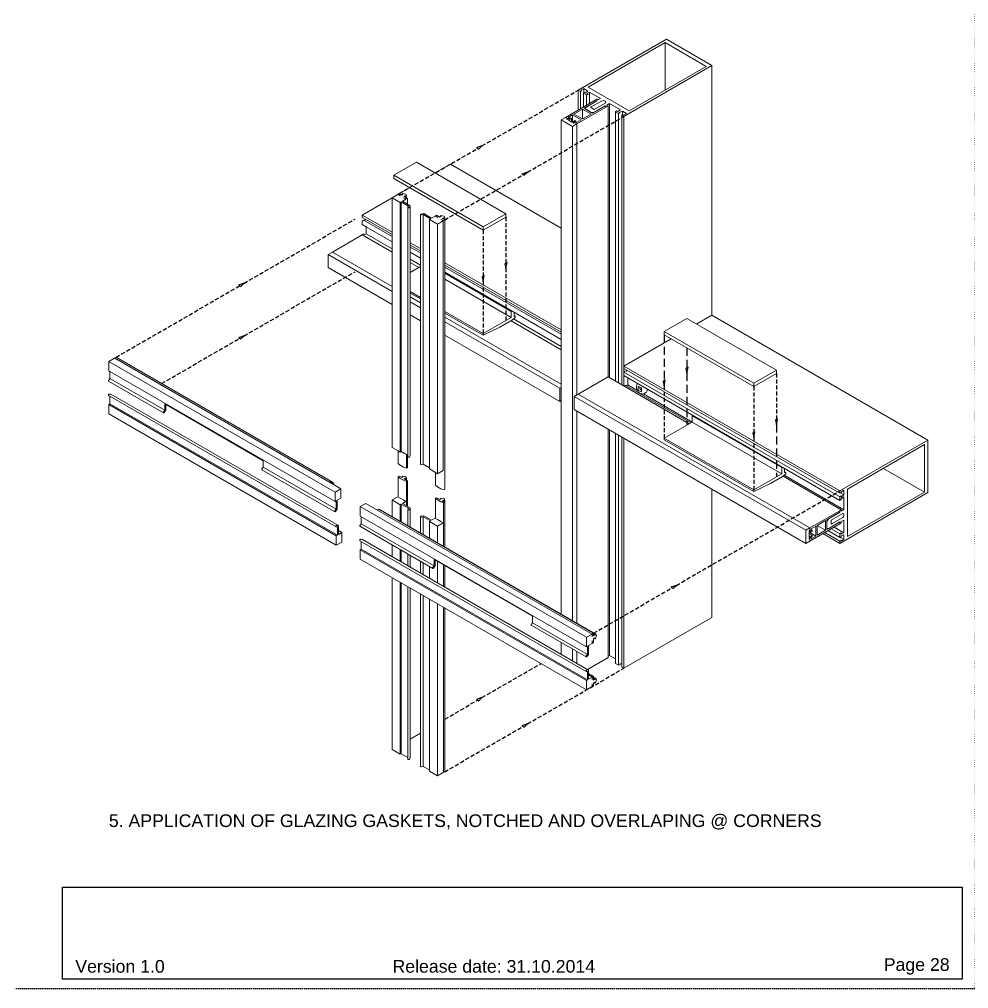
# Model space of a CAD drawing. Header units: millimetres. Extents: x -17234 to -8874, y -2869 to 1211.
# Drawn here: x -15709 to -14959, y -1849 to -1084 of the extents above; entities that cross this region are included whole.
import ezdxf

# ---------------------------------------------------------------- set-up
doc = ezdxf.new("R2010")
doc.units = ezdxf.units.MM
doc.linetypes.add('ACAD_ISO07W100', pattern=[3, 0, -3])
doc.linetypes.add('DASHED', pattern=[19.05, 12.7, -6.35])
doc.layers.get('Defpoints').update_dxf_attribs({"linetype": 'ACAD_ISO07W100', "true_color": 0x105689})
for name, color, linetype in [('Anno', 5, 'Continuous'), ('Profile View', 9, 'Continuous'), ('Text', 2, 'Continuous')]:
    doc.layers.add(name, color=color, linetype=linetype)
doc.styles.get("Standard").update_dxf_attribs({"font": 'arial.ttf'})

msp = doc.modelspace()

# ---------------------------------------------------------------- linework, layer by layer
at = {"color": 1, "lineweight": 0, "extrusion": (-8.04912e-16, 0.816497, 0.57735)}
for p, q in [((-15281.052, -1374.78), (-15282.148, -1375.413)), ((-15282.148, -1375.413), (-15282.148, -1385.782)), ((-15282.148, -1385.782), (-15281.052, -1385.15)), ((-15423.775, -1471.366), (-15254.122, -1569.315))]:
    msp.add_line(p, q, dxfattribs=at)
at = {"layer": 'Anno', "linetype": 'DASHED', "ltscale": 0.25}
for points in [[(-15343.656, -1184.061), (-15267.581, -1140.139)], [(-15307.735, -1204.8), (-15231.66, -1160.878)], [(-15409.002, -1221.789), (-15347.12, -1186.061)], [(-15373.081, -1242.528), (-15311.199, -1206.8)], [(-15531.503, -1292.515), (-15443.863, -1241.916)], [(-15324.715, -1240.271), (-15324.715, -1276.626)], [(-15342.675, -1250.641), (-15342.675, -1286.995)], [(-15531.503, -1333.993), (-15443.863, -1283.394)], [(-15324.715, -1280.626), (-15324.715, -1321.921)], [(-15342.675, -1290.995), (-15342.675, -1332.291)], [(-15632.66, -1350.918), (-15534.967, -1294.515)], [(-15596.608, -1371.581), (-15534.967, -1335.993)], [(-15111.046, -1363.633), (-15111.046, -1399.988)], [(-15199.717, -1373.532), (-15199.717, -1414.828)], [(-15129.006, -1374.003), (-15129.006, -1410.357)], [(-15129.006, -1414.357), (-15129.006, -1455.652)], [(-15190.143, -1530.95), (-15061.035, -1456.409)], [(-15255.49, -1568.678), (-15193.607, -1532.95)], [(-15343.656, -1619.581), (-15297.067, -1592.683)], [(-15307.735, -1640.32), (-15231.66, -1596.398)], [(-15372.95, -1636.493), (-15347.12, -1621.581)], [(-15373.081, -1678.047), (-15311.199, -1642.32)]]:
    msp.add_lwpolyline(points, dxfattribs=at)
at = {"layer": 'Anno', "ltscale": 0.5}
for points in [[(-15343.656, -1184.061), (-15347.986, -1185.561), (-15346.254, -1186.561), (-15343.656, -1184.061)], [(-15307.735, -1204.8), (-15312.065, -1206.3), (-15310.333, -1207.3), (-15307.735, -1204.8)], [(-15324.715, -1280.626), (-15323.849, -1276.126), (-15325.581, -1277.126), (-15324.715, -1280.626)], [(-15531.503, -1292.515), (-15535.833, -1294.015), (-15534.101, -1295.015), (-15531.503, -1292.515)], [(-15342.675, -1290.995), (-15341.809, -1286.495), (-15343.541, -1287.495), (-15342.675, -1290.995)], [(-15531.503, -1333.993), (-15535.833, -1335.493), (-15534.101, -1336.493), (-15531.503, -1333.993)], [(-15181.756, -1363.163), (-15180.89, -1358.663), (-15182.622, -1359.663), (-15181.756, -1363.163)], [(-15199.717, -1373.532), (-15198.851, -1369.032), (-15200.583, -1370.032), (-15199.717, -1373.532)], [(-15111.046, -1403.988), (-15110.18, -1399.488), (-15111.912, -1400.488), (-15111.046, -1403.988)], [(-15129.006, -1414.357), (-15128.14, -1409.857), (-15129.872, -1410.857), (-15129.006, -1414.357)], [(-15190.143, -1530.95), (-15194.473, -1532.45), (-15192.741, -1533.45), (-15190.143, -1530.95)], [(-15343.656, -1619.581), (-15347.986, -1621.081), (-15346.254, -1622.081), (-15343.656, -1619.581)], [(-15307.735, -1640.32), (-15312.065, -1641.82), (-15310.333, -1642.82), (-15307.735, -1640.32)]]:
    msp.add_lwpolyline(points, dxfattribs=at)
at = {"layer": 'Anno', "linetype": 'DASHED', "ltscale": 0.5}
for points in [[(-15199.717, -1333.178), (-15199.717, -1369.532)], [(-15181.756, -1343.547), (-15181.756, -1359.163)], [(-15181.756, -1363.163), (-15181.756, -1404.458)], [(-15111.046, -1403.988), (-15111.046, -1445.283)]]:
    msp.add_lwpolyline(points, dxfattribs=at)
at = {"layer": 'Defpoints', "color": 1, "ltscale": 0.5}
msp.add_lwpolyline([(-15714.331, -829.239), (-14954.331, -829.239), (-14954.331, -1849.239), (-15714.331, -1849.239), (-15714.331, -829.239)], dxfattribs=at)
at = {"layer": 'Profile View', "lineweight": 0, "extrusion": (-8.04912e-16, 0.816497, 0.57735)}
for p, q in [((-15197.984, -1099.958), (-15267.581, -1140.139)), ((-15162.063, -1120.697), (-15197.984, -1099.958)), ((-15259.803, -1137.69), (-15199.045, -1102.611)), ((-15199.045, -1102.611), (-15199.045, -1140.007)), ((-15199.045, -1102.611), (-15166.659, -1121.309)), ((-15231.66, -1160.878), (-15162.063, -1120.697)), ((-15166.659, -1121.309), (-15227.417, -1156.388)), ((-15162.063, -1317.717), (-15162.063, -1120.697)), ((-15265.601, -1140.221), (-15263.338, -1138.915)), ((-15263.338, -1142.391), (-15263.338, -1138.915)), ((-15263.338, -1138.915), (-15260.097, -1140.786)), ((-15227.417, -1156.388), (-15259.803, -1137.69)), ((-15267.581, -1155.694), (-15267.581, -1140.139)), ((-15267.581, -1140.139), (-15265.971, -1141.069)), ((-15265.971, -1141.069), (-15264.805, -1140.681)), ((-15265.971, -1154.764), (-15265.971, -1141.069)), ((-15264.805, -1140.681), (-15265.601, -1140.221)), ((-15262.791, -1141.844), (-15263.464, -1142.516)), ((-15263.464, -1153.317), (-15263.464, -1142.516)), ((-15263.464, -1142.516), (-15261.127, -1143.866)), ((-15261.961, -1142.323), (-15262.791, -1141.844)), ((-15260.097, -1140.786), (-15261.961, -1142.323)), ((-15261.127, -1143.866), (-15259.782, -1143.417)), ((-15261.127, -1151.967), (-15261.127, -1143.866)), ((-15260.616, -1142.732), (-15258.672, -1141.609)), ((-15259.782, -1143.417), (-15260.616, -1142.936)), ((-15258.672, -1150.55), (-15258.672, -1141.609)), ((-15258.672, -1141.609), (-15249.974, -1146.631)), ((-15253.05, -1147.304), (-15254.111, -1147.917)), ((-15252.095, -1147.855), (-15253.05, -1147.304)), ((-15249.974, -1146.631), (-15252.095, -1147.855)), ((-15254.18, -1147.956), (-15277.728, -1161.552)), ((-15270.984, -1158.965), (-15264.187, -1155.041)), ((-15268.748, -1166.737), (-15245.2, -1153.141)), ((-15264.187, -1155.041), (-15264.187, -1162.797)), ((-15264.187, -1155.041), (-15257.469, -1158.919)), ((-15263.126, -1154.428), (-15253.048, -1148.61)), ((-15256.409, -1158.306), (-15263.126, -1154.428)), ((-15261.654, -1153.715), (-15262.226, -1154.948)), ((-15262.226, -1154.948), (-15257.309, -1157.787)), ((-15252.861, -1148.638), (-15261.654, -1153.715)), ((-15257.814, -1153.607), (-15249.259, -1148.665)), ((-15254.986, -1155.239), (-15257.814, -1153.607)), ((-15246.331, -1152.488), (-15256.409, -1158.306)), ((-15255.173, -1157.456), (-15246.38, -1152.38)), ((-15246.422, -1150.298), (-15254.986, -1155.239)), ((-15253.048, -1148.61), (-15254.18, -1147.956)), ((-15254.111, -1147.996), (-15254.111, -1147.917)), ((-15254.111, -1147.917), (-15252.861, -1148.638)), ((-15253.048, -1148.61), (-15253.048, -1148.746)), ((-15246.38, -1152.38), (-15245.13, -1153.101)), ((-15246.38, -1152.38), (-15246.38, -1152.516)), ((-15245.2, -1153.141), (-15246.331, -1152.488)), ((-15245.13, -1153.101), (-15244.07, -1152.489)), ((-15245.024, -1151.938), (-15242.903, -1150.713)), ((-15244.07, -1152.489), (-15245.024, -1151.938)), ((-15244.07, -1366.368), (-15244.07, -1152.489)), ((-15242.903, -1367.042), (-15242.903, -1150.713)), ((-15242.903, -1150.713), (-15234.206, -1155.735)), ((-15277.728, -1161.552), (-15281.052, -1163.471)), ((-15276.066, -1162.511), (-15277.728, -1161.552)), ((-15277.728, -1161.552), (-15275.61, -1162.775)), ((-15276.774, -1162.92), (-15276.066, -1162.511)), ((-15276.066, -1162.511), (-15276.066, -1163.328)), ((-15274.193, -1162.369), (-15275.96, -1163.389)), ((-15275.713, -1161.695), (-15272.045, -1159.577)), ((-15274.546, -1162.369), (-15275.713, -1161.695)), ((-15275.61, -1162.775), (-15275.119, -1162.699)), ((-15275.61, -1163.187), (-15275.61, -1162.775)), ((-15275.253, -1163.797), (-15272.849, -1162.409)), ((-15275.119, -1162.699), (-15274.546, -1162.369)), ((-15275.119, -1162.903), (-15275.119, -1162.699)), ((-15273.624, -1161.962), (-15274.628, -1162.117)), ((-15274.628, -1162.117), (-15274.628, -1162.321)), ((-15274.628, -1162.117), (-15274.193, -1162.369)), ((-15274.546, -1162.573), (-15274.546, -1162.369)), ((-15272.849, -1162.409), (-15273.624, -1161.962)), ((-15272.849, -1162.409), (-15272.849, -1165.185)), ((-15272.045, -1164.966), (-15272.045, -1159.577)), ((-15272.045, -1159.577), (-15265.327, -1163.456)), ((-15264.267, -1162.843), (-15270.984, -1158.965)), ((-15257.469, -1158.919), (-15264.267, -1162.843)), ((-15257.309, -1157.787), (-15255.173, -1157.456)), ((-15255.173, -1157.593), (-15255.173, -1157.456)), ((-15237.408, -1156.335), (-15238.185, -1157.111)), ((-15238.185, -1369.766), (-15238.185, -1157.111)), ((-15238.185, -1157.111), (-15235.777, -1158.501)), ((-15236.327, -1156.959), (-15237.408, -1156.335)), ((-15234.206, -1155.735), (-15236.327, -1156.959)), ((-15235.777, -1158.501), (-15234.612, -1158.113)), ((-15235.777, -1371.156), (-15235.777, -1158.501)), ((-15235.442, -1157.634), (-15232.78, -1156.558)), ((-15234.612, -1158.113), (-15235.442, -1157.634)), ((-15232.598, -1159.276), (-15233.271, -1159.949)), ((-15233.271, -1372.603), (-15233.271, -1159.949)), ((-15233.271, -1159.949), (-15231.66, -1160.878)), ((-15232.78, -1159.458), (-15232.78, -1156.558)), ((-15232.78, -1156.558), (-15229.539, -1158.429)), ((-15231.802, -1159.735), (-15232.598, -1159.276)), ((-15229.539, -1158.429), (-15231.802, -1159.735)), ((-15231.66, -1373.533), (-15231.66, -1160.878)), ((-15281.052, -1163.471), (-15281.052, -1553.768)), ((-15281.052, -1163.471), (-15272.071, -1168.656)), ((-15275.96, -1163.389), (-15276.774, -1162.92)), ((-15272.637, -1165.308), (-15275.253, -1163.797)), ((-15270.233, -1163.92), (-15272.637, -1165.308)), ((-15272.071, -1168.656), (-15268.748, -1166.737)), ((-15272.071, -1558.952), (-15272.071, -1168.656)), ((-15271.93, -1165.716), (-15270.162, -1164.696)), ((-15271.117, -1166.186), (-15271.93, -1165.716)), ((-15270.41, -1165.777), (-15271.117, -1166.186)), ((-15270.733, -1165.229), (-15270.865, -1165.514)), ((-15270.865, -1166.04), (-15270.865, -1165.514)), ((-15270.865, -1165.514), (-15268.748, -1166.737)), ((-15270.162, -1164.9), (-15270.733, -1165.229)), ((-15268.748, -1166.737), (-15270.41, -1165.777)), ((-15269.457, -1164.368), (-15270.233, -1163.92)), ((-15270.162, -1164.696), (-15270.162, -1164.9)), ((-15270.162, -1164.696), (-15269.726, -1164.947)), ((-15268.995, -1165.573), (-15270.162, -1164.9)), ((-15269.726, -1164.947), (-15269.457, -1164.368)), ((-15269.726, -1164.947), (-15269.726, -1165.151)), ((-15269.457, -1164.368), (-15269.457, -1165.306)), ((-15265.327, -1163.456), (-15268.995, -1165.573)), ((-15268.748, -1166.737), (-15268.748, -1380.577)), ((-15268.748, -1380.577), (-15268.748, -1166.737)), ((-15395.425, -1196.854), (-15413.386, -1207.224)), ((-15324.715, -1237.679), (-15395.425, -1196.854)), ((-15380.62, -1205.402), (-15368.609, -1198.468)), ((-15281.052, -1249.019), (-15368.609, -1198.468)), ((-15413.386, -1207.224), (-15342.675, -1248.049)), ((-15413.386, -1209.816), (-15413.386, -1207.224)), ((-15413.386, -1209.816), (-15342.675, -1250.641)), ((-15410.173, -1222.465), (-15414.659, -1225.055)), ((-15410.173, -1222.465), (-15409.83, -1222.267)), ((-15408.229, -1223.587), (-15410.173, -1222.465)), ((-15409.002, -1221.789), (-15409.83, -1222.267)), ((-15409.83, -1222.267), (-15408.229, -1223.587)), ((-15409.83, -1222.267), (-15409.83, -1222.663)), ((-15409.002, -1221.789), (-15400.825, -1217.068)), ((-15407.059, -1222.911), (-15409.002, -1221.789)), ((-15406.026, -1222.315), (-15407.059, -1222.911)), ((-15406.398, -1221.713), (-15406.733, -1221.906)), ((-15406.733, -1221.906), (-15406.026, -1222.315)), ((-15406.733, -1221.906), (-15406.733, -1222.723)), ((-15403.831, -1222.11), (-15406.398, -1221.713)), ((-15405.218, -1223.974), (-15404.185, -1223.377)), ((-15402.548, -1225.515), (-15405.218, -1223.974)), ((-15404.185, -1223.377), (-15404.185, -1224.57)), ((-15404.185, -1223.377), (-15403.478, -1223.786)), ((-15403.143, -1223.592), (-15403.831, -1222.11)), ((-15403.478, -1223.786), (-15403.143, -1223.592)), ((-15403.478, -1223.786), (-15403.478, -1224.979)), ((-15403.143, -1225.172), (-15403.143, -1223.592)), ((-15438.206, -1238.65), (-15414.659, -1225.055)), ((-15414.659, -1225.055), (-15414.659, -1422.076)), ((-15414.659, -1225.055), (-15408.205, -1228.781)), ((-15408.205, -1228.781), (-15407.357, -1228.291)), ((-15408.205, -1228.781), (-15408.205, -1425.802)), ((-15407.357, -1228.291), (-15407.357, -1425.312)), ((-15407.357, -1228.291), (-15401.694, -1231.561)), ((-15406.508, -1227.802), (-15403.719, -1226.191)), ((-15400.356, -1231.354), (-15406.508, -1227.802)), ((-15403.719, -1226.191), (-15405.662, -1225.069)), ((-15405.662, -1225.069), (-15403.376, -1225.993)), ((-15403.376, -1225.993), (-15402.548, -1225.515)), ((-15402.548, -1225.515), (-15402.548, -1230.088)), ((-15401.694, -1231.561), (-15402.106, -1232.447)), ((-15400.946, -1232.627), (-15400.356, -1231.354)), ((-15400.356, -1231.354), (-15400.356, -1428.374)), ((-15402.126, -1232.537), (-15402.126, -1428.332)), ((-15392.297, -1238.212), (-15392.297, -1435.232)), ((-15389.648, -1237.536), (-15391.853, -1237.877)), ((-15391.542, -1238.546), (-15390.006, -1238.309)), ((-15390.006, -1435.329), (-15390.006, -1238.309)), ((-15390.006, -1238.309), (-15384.344, -1241.578)), ((-15383.495, -1241.088), (-15389.648, -1237.536)), ((-15379.536, -1238.802), (-15380.363, -1239.28)), ((-15380.363, -1239.28), (-15378.763, -1240.6)), ((-15380.363, -1239.675), (-15380.363, -1239.28)), ((-15376.866, -1240.343), (-15379.536, -1238.802)), ((-15376.205, -1239.145), (-15376.539, -1239.338)), ((-15373.638, -1239.542), (-15376.205, -1239.145)), ((-15342.675, -1248.049), (-15324.715, -1237.679)), ((-15324.715, -1240.271), (-15324.715, -1237.679)), ((-15384.344, -1241.578), (-15385.192, -1242.068)), ((-15385.192, -1242.068), (-15378.738, -1245.794)), ((-15385.192, -1438.109), (-15385.192, -1242.068)), ((-15380.706, -1239.478), (-15383.495, -1241.088)), ((-15378.763, -1240.6), (-15380.706, -1239.478)), ((-15378.738, -1245.794), (-15374.252, -1243.204)), ((-15378.738, -1442.815), (-15378.738, -1245.794)), ((-15375.832, -1239.747), (-15376.866, -1240.343)), ((-15376.539, -1240.155), (-15376.539, -1239.338)), ((-15376.539, -1239.338), (-15375.832, -1239.747)), ((-15374.252, -1243.204), (-15376.195, -1242.082)), ((-15376.195, -1242.082), (-15373.909, -1243.006)), ((-15375.025, -1241.406), (-15373.992, -1240.81)), ((-15373.081, -1242.528), (-15375.025, -1241.406)), ((-15374.252, -1440.224), (-15374.252, -1243.204)), ((-15373.992, -1242.003), (-15373.992, -1240.81)), ((-15373.992, -1240.81), (-15373.284, -1241.218)), ((-15373.909, -1243.006), (-15373.081, -1242.528)), ((-15372.95, -1241.025), (-15373.638, -1239.542)), ((-15373.284, -1241.218), (-15372.95, -1241.025)), ((-15373.284, -1242.411), (-15373.284, -1241.218)), ((-15372.95, -1453.599), (-15372.95, -1241.025)), ((-15342.675, -1250.641), (-15324.715, -1240.271)), ((-15461.823, -1267.84), (-15438.275, -1254.244)), ((-15342.675, -1250.641), (-15342.675, -1248.049)), ((-15465.147, -1269.758), (-15461.823, -1267.84)), ((-15465.147, -1280.128), (-15465.147, -1269.758)), ((-15414.659, -1298.907), (-15465.147, -1269.758)), ((-15414.659, -1295.07), (-15461.823, -1267.84)), ((-15461.823, -1267.84), (-15414.659, -1295.07)), ((-15465.147, -1280.128), (-15414.659, -1309.277)), ((-15400.356, -1283.943), (-15392.297, -1279.29)), ((-15320.614, -1314.695), (-15372.95, -1284.479)), ((-15320.614, -1319.554), (-15372.95, -1289.338)), ((-15392.297, -1303.641), (-15400.356, -1298.989)), ((-15392.297, -1304.861), (-15400.356, -1300.208)), ((-15392.297, -1307.98), (-15400.356, -1303.328)), ((-15400.356, -1303.328), (-15392.297, -1307.98)), ((-15392.297, -1311.818), (-15400.356, -1307.165)), ((-15342.675, -1332.291), (-15372.95, -1314.811)), ((-15400.356, -1317.535), (-15392.297, -1322.187)), ((-15342.675, -1333.51), (-15372.95, -1316.031)), ((-15281.052, -1372.208), (-15372.95, -1319.151)), ((-15282.148, -1375.413), (-15372.95, -1322.988)), ((-15320.614, -1319.554), (-15342.675, -1332.291)), ((-15329.586, -1327.276), (-15319.557, -1321.481)), ((-15181.756, -1320.216), (-15199.717, -1330.586)), ((-15111.046, -1361.041), (-15181.756, -1320.216)), ((-15162.063, -1317.717), (-15174.074, -1324.652)), ((-15162.063, -1317.717), (-14991.438, -1416.228)), ((-15342.675, -1333.51), (-15329.586, -1327.276)), ((-15199.717, -1330.586), (-15129.006, -1371.41)), ((-15199.717, -1333.178), (-15199.717, -1330.586)), ((-15372.95, -1333.358), (-15282.148, -1385.782)), ((-15342.675, -1332.291), (-15342.675, -1333.51)), ((-15194.279, -1336.317), (-15231.66, -1357.899)), ((-15199.717, -1333.178), (-15129.006, -1374.003)), ((-15638.317, -1354.184), (-15633.831, -1351.594)), ((-15633.539, -1351.762), (-15633.831, -1351.594)), ((-15633.539, -1351.762), (-15633.488, -1351.396)), ((-15460.924, -1451.422), (-15633.539, -1351.762)), ((-15633.488, -1351.396), (-15632.66, -1350.918)), ((-15631.424, -1351.632), (-15631.292, -1351.556)), ((-15461.639, -1449.505), (-15631.292, -1351.556)), ((-15638.317, -1361.637), (-15638.317, -1354.184)), ((-15459.683, -1457.318), (-15638.317, -1354.184)), ((-15637.469, -1362.126), (-15638.317, -1361.637)), ((-15129.006, -1371.41), (-15111.046, -1361.041)), ((-15111.046, -1363.633), (-15111.046, -1361.041)), ((-15638.442, -1368.896), (-15637.469, -1367.685)), ((-15637.469, -1367.685), (-15637.469, -1362.126)), ((-15459.683, -1464.771), (-15637.469, -1362.126)), ((-15594.123, -1392.711), (-15637.469, -1367.685)), ((-15244.104, -1366.349), (-15267.652, -1379.944)), ((-15129.006, -1374.003), (-15111.046, -1363.633)), ((-15595.184, -1394.743), (-15638.53, -1369.718)), ((-15129.006, -1374.003), (-15129.006, -1371.41)), ((-15638.53, -1381.067), (-15637.469, -1381.68)), ((-15638.018, -1380.001), (-15636.62, -1380.125)), ((-15637.469, -1387.72), (-15637.469, -1381.68)), ((-15637.469, -1381.68), (-15458.925, -1484.762)), ((-15457.015, -1483.821), (-15636.62, -1380.125)), ((-15267.652, -1379.944), (-15270.975, -1381.863)), ((-15270.975, -1381.863), (-15270.975, -1392.233)), ((-15270.975, -1381.863), (-15087.976, -1487.518)), ((-15267.652, -1379.944), (-15084.653, -1485.599)), ((-15638.317, -1388.209), (-15637.469, -1387.72)), ((-15638.317, -1395.662), (-15638.317, -1388.209)), ((-15458.712, -1491.905), (-15638.317, -1388.209)), ((-15457.864, -1491.415), (-15637.469, -1387.72)), ((-15594.123, -1392.711), (-15594.123, -1387.649)), ((-15516.341, -1432.557), (-15594.123, -1387.649)), ((-15593.274, -1388.139), (-15593.274, -1392.787)), ((-15162.063, -1455.113), (-15270.975, -1392.233)), ((-15458.712, -1499.357), (-15638.317, -1395.662)), ((-15595.097, -1393.922), (-15594.123, -1392.711)), ((-15593.274, -1392.787), (-15594.672, -1394.525)), ((-15268.748, -1393.519), (-15268.748, -1560.871)), ((-15268.748, -1560.871), (-15268.748, -1393.519)), ((-15177.656, -1402.091), (-15199.717, -1414.828)), ((-15177.656, -1402.091), (-15106.945, -1442.915)), ((-15244.07, -1586.906), (-15244.07, -1407.767)), ((-15242.903, -1586.232), (-15242.903, -1408.44)), ((-15238.185, -1588.956), (-15238.185, -1411.164)), ((-15235.777, -1594.021), (-15235.777, -1412.554)), ((-15233.271, -1592.275), (-15233.271, -1414.002)), ((-15231.66, -1596.398), (-15231.66, -1414.931)), ((-15199.717, -1414.828), (-15129.006, -1455.652)), ((-15199.717, -1414.828), (-15199.717, -1416.047)), ((-15409.83, -1424.864), (-15414.659, -1422.076)), ((-15199.717, -1416.047), (-15129.006, -1456.872)), ((-15061.035, -1456.409), (-14991.438, -1416.228)), ((-14994.267, -1419.902), (-15055.025, -1454.981)), ((-14994.267, -1457.297), (-14994.267, -1419.902)), ((-14991.438, -1416.228), (-14991.438, -1457.706)), ((-15408.205, -1425.802), (-15409.83, -1424.864)), ((-15409.83, -1424.864), (-15409.83, -1434.842)), ((-15407.357, -1425.312), (-15408.205, -1425.802)), ((-15402.548, -1428.088), (-15407.357, -1425.312)), ((-15403.376, -1427.61), (-15403.376, -1438.568)), ((-15402.126, -1428.332), (-15402.548, -1428.088)), ((-15402.548, -1428.088), (-15402.548, -1438.09)), ((-15402.126, -1428.332), (-15402.126, -1429.558)), ((-15400.356, -1428.374), (-15400.946, -1429.647)), ((-15517.315, -1438.829), (-15516.341, -1437.618)), ((-15516.341, -1437.618), (-15516.341, -1432.557)), ((-15458.835, -1470.82), (-15516.341, -1437.618)), ((-15408.229, -1436.162), (-15409.83, -1434.842)), ((-15405.662, -1437.644), (-15408.229, -1436.162)), ((-15403.376, -1438.568), (-15405.662, -1437.644)), ((-15402.548, -1438.09), (-15403.376, -1438.568)), ((-15390.006, -1435.329), (-15391.542, -1435.567)), ((-15385.192, -1438.109), (-15390.006, -1435.329)), ((-15385.192, -1439.088), (-15385.192, -1438.109)), ((-15459.896, -1472.852), (-15517.403, -1439.651)), ((-15409.83, -1445.211), (-15409.002, -1444.733)), ((-15408.229, -1446.531), (-15409.83, -1445.211)), ((-15409.83, -1445.211), (-15409.83, -1461.161)), ((-15409.002, -1444.733), (-15407.059, -1445.856)), ((-15407.059, -1445.856), (-15406.026, -1445.259)), ((-15406.733, -1444.851), (-15406.398, -1444.657)), ((-15406.026, -1445.259), (-15406.733, -1444.851)), ((-15406.733, -1444.851), (-15406.733, -1445.667)), ((-15406.398, -1444.657), (-15403.831, -1445.055)), ((-15403.831, -1445.055), (-15403.143, -1446.537)), ((-15380.363, -1441.877), (-15385.192, -1439.088)), ((-15378.738, -1442.815), (-15380.363, -1441.877)), ((-15380.363, -1451.855), (-15380.363, -1441.877)), ((-15374.252, -1440.224), (-15378.738, -1442.815)), ((-15129.006, -1455.652), (-15106.945, -1442.915)), ((-15105.902, -1444.855), (-15115.917, -1450.637)), ((-15026.652, -1438.6), (-14994.267, -1457.297)), ((-15463.886, -1449.712), (-15463.834, -1449.346)), ((-15463.834, -1449.346), (-15463.007, -1448.868)), ((-15463.007, -1448.868), (-15463.007, -1450.219)), ((-15461.973, -1449.699), (-15463.007, -1449.102)), ((-15461.973, -1450.515), (-15463.007, -1449.919)), ((-15462.234, -1450.665), (-15461.973, -1450.515)), ((-15461.973, -1449.699), (-15461.639, -1449.505)), ((-15461.973, -1450.515), (-15461.973, -1449.699)), ((-15461.639, -1449.505), (-15460.699, -1450.842)), ((-15460.699, -1450.842), (-15460.924, -1451.422)), ((-15455.197, -1454.728), (-15460.924, -1451.422)), ((-15405.662, -1448.013), (-15408.229, -1446.531)), ((-15403.376, -1448.938), (-15405.662, -1448.013)), ((-15404.185, -1446.322), (-15405.218, -1446.918)), ((-15405.218, -1446.918), (-15402.548, -1448.46)), ((-15403.478, -1446.73), (-15404.185, -1446.322)), ((-15404.185, -1446.322), (-15404.185, -1447.515)), ((-15403.143, -1446.537), (-15403.478, -1446.73)), ((-15403.478, -1446.73), (-15403.478, -1447.923)), ((-15402.548, -1448.46), (-15403.376, -1448.938)), ((-15403.376, -1448.938), (-15403.376, -1468.109)), ((-15403.143, -1448.116), (-15403.143, -1446.537)), ((-15402.548, -1448.46), (-15402.548, -1468.586)), ((-15378.763, -1453.174), (-15380.363, -1451.855)), ((-15378.763, -1453.174), (-15376.195, -1454.657)), ((-15115.917, -1450.637), (-15129.006, -1456.872)), ((-15455.197, -1454.728), (-15459.683, -1457.318)), ((-15459.683, -1457.318), (-15459.683, -1464.771)), ((-15455.197, -1462.181), (-15455.197, -1454.728)), ((-15414.659, -1463.554), (-15410.173, -1460.963)), ((-15410.173, -1460.963), (-15408.229, -1462.085)), ((-15373.909, -1455.581), (-15376.195, -1454.657)), ((-15373.081, -1455.103), (-15373.909, -1455.581)), ((-15372.95, -1453.599), (-15373.081, -1453.675)), ((-15373.081, -1455.103), (-15373.081, -1453.675)), ((-15087.976, -1497.887), (-15162.063, -1455.113)), ((-15162.063, -1556.216), (-15162.063, -1455.113)), ((-15129.006, -1456.872), (-15129.006, -1455.652)), ((-15061.035, -1458.269), (-15061.035, -1456.409)), ((-14991.438, -1457.706), (-15061.035, -1497.887)), ((-15060.116, -1458.023), (-15061.035, -1458.269)), ((-15061.035, -1458.269), (-15061.035, -1458.269)), ((-15061.035, -1461.163), (-15060.116, -1460.348)), ((-15060.365, -1458.089), (-15057.853, -1459.54)), ((-15060.203, -1460.298), (-15060.116, -1460.348)), ((-15057.853, -1455.797), (-15060.116, -1457.103)), ((-15060.116, -1457.103), (-15060.116, -1458.023)), ((-15060.116, -1461.307), (-15057.853, -1459.54)), ((-15060.116, -1460.348), (-15060.116, -1461.307)), ((-15057.853, -1459.54), (-15057.853, -1455.797)), ((-15055.025, -1454.981), (-15055.025, -1492.376)), ((-15055.025, -1492.376), (-14994.267, -1457.297)), ((-15459.683, -1464.771), (-15458.835, -1464.281)), ((-15458.835, -1464.281), (-15458.835, -1470.82)), ((-15457.986, -1463.791), (-15455.197, -1462.181)), ((-15457.986, -1470.895), (-15457.986, -1463.791)), ((-15435.294, -1466.219), (-15439.78, -1468.809)), ((-15435.294, -1466.219), (-15256.66, -1569.353)), ((-15408.205, -1467.28), (-15414.659, -1463.554)), ((-15414.659, -1463.554), (-15414.659, -1476.629)), ((-15408.229, -1462.085), (-15405.662, -1463.568)), ((-15407.357, -1466.79), (-15408.205, -1467.28)), ((-15408.205, -1467.28), (-15408.205, -1480.355)), ((-15401.694, -1470.059), (-15407.357, -1466.79)), ((-15407.357, -1466.79), (-15407.357, -1480.845)), ((-15403.719, -1464.69), (-15406.508, -1466.3)), ((-15406.508, -1466.3), (-15400.356, -1469.852)), ((-15405.662, -1463.568), (-15403.719, -1464.69)), ((-15379.536, -1461.746), (-15380.363, -1462.224)), ((-15380.363, -1462.224), (-15378.763, -1463.544)), ((-15380.363, -1462.224), (-15380.363, -1478.174)), ((-15376.866, -1463.288), (-15379.536, -1461.746)), ((-15378.763, -1463.544), (-15376.195, -1465.026)), ((-15375.832, -1462.691), (-15376.866, -1463.288)), ((-15376.205, -1462.09), (-15376.539, -1462.283)), ((-15376.539, -1462.283), (-15375.832, -1462.691)), ((-15376.539, -1462.283), (-15376.539, -1463.099)), ((-15373.638, -1462.487), (-15376.205, -1462.09)), ((-15376.195, -1465.026), (-15373.909, -1465.95)), ((-15375.025, -1464.351), (-15373.992, -1463.754)), ((-15373.081, -1465.473), (-15375.025, -1464.351)), ((-15373.992, -1463.754), (-15373.992, -1464.947)), ((-15373.992, -1463.754), (-15373.284, -1464.162)), ((-15373.909, -1465.95), (-15373.081, -1465.473)), ((-15373.909, -1465.95), (-15373.909, -1500.156)), ((-15372.95, -1463.969), (-15373.638, -1462.487)), ((-15373.284, -1464.162), (-15372.95, -1463.969)), ((-15373.284, -1464.162), (-15373.284, -1465.355)), ((-15372.95, -1463.969), (-15372.95, -1500.71)), ((-15061.035, -1463.862), (-15061.035, -1461.163)), ((-15061.035, -1461.163), (-15061.035, -1461.163)), ((-15059.975, -1463.578), (-15061.035, -1463.862)), ((-15061.035, -1463.862), (-15061.035, -1463.862)), ((-15059.975, -1462.615), (-15059.975, -1463.578)), ((-15057.853, -1461.186), (-15059.798, -1462.309)), ((-15057.853, -1471.229), (-15057.853, -1461.186)), ((-15458.835, -1470.82), (-15459.808, -1472.031)), ((-15459.384, -1472.634), (-15457.986, -1470.895)), ((-15439.78, -1468.809), (-15261.146, -1571.944)), ((-15439.78, -1468.809), (-15439.78, -1476.262)), ((-15439.78, -1476.262), (-15261.146, -1579.396)), ((-15426.022, -1471.572), (-15425.971, -1471.206)), ((-15425.971, -1471.206), (-15425.143, -1470.728)), ((-15425.143, -1470.728), (-15255.49, -1568.678)), ((-15423.907, -1471.442), (-15423.775, -1471.366)), ((-15402.126, -1471.036), (-15402.126, -1483.865)), ((-15402.106, -1470.946), (-15401.694, -1470.059)), ((-15400.356, -1469.852), (-15400.946, -1471.125)), ((-15400.356, -1469.852), (-15400.356, -1484.887)), ((-15389.648, -1476.035), (-15391.853, -1476.376)), ((-15383.495, -1479.587), (-15389.648, -1476.035)), ((-15084.653, -1485.599), (-15061.104, -1472.004)), ((-15061.104, -1473.31), (-15071.182, -1479.128)), ((-15069.828, -1478.483), (-15061.035, -1473.407)), ((-15059.257, -1474.486), (-15067.815, -1479.43)), ((-15061.154, -1473.338), (-15061.035, -1473.407)), ((-15061.104, -1472.004), (-15061.104, -1473.31)), ((-15061.035, -1471.964), (-15059.975, -1471.351)), ((-15061.035, -1473.407), (-15061.035, -1471.964)), ((-15059.975, -1472.454), (-15057.853, -1471.229)), ((-15059.975, -1471.351), (-15059.975, -1472.454)), ((-15458.413, -1483.696), (-15457.015, -1483.821)), ((-15457.015, -1483.821), (-15457.015, -1490.925)), ((-15438.932, -1482.311), (-15439.905, -1483.522)), ((-15438.932, -1476.752), (-15438.932, -1482.311)), ((-15438.932, -1482.311), (-15381.425, -1515.512)), ((-15392.297, -1489.54), (-15392.297, -1476.71)), ((-15391.542, -1477.045), (-15390.006, -1476.807)), ((-15390.006, -1476.807), (-15384.344, -1480.077)), ((-15390.006, -1476.807), (-15390.006, -1490.862)), ((-15384.344, -1480.077), (-15385.192, -1480.566)), ((-15385.192, -1480.566), (-15378.738, -1484.293)), ((-15385.192, -1480.566), (-15385.192, -1493.642)), ((-15380.706, -1477.976), (-15383.495, -1479.587)), ((-15378.763, -1479.098), (-15380.706, -1477.976)), ((-15376.195, -1480.58), (-15378.763, -1479.098)), ((-15378.738, -1484.293), (-15374.252, -1481.702)), ((-15374.252, -1481.702), (-15376.195, -1480.58)), ((-15061.104, -1482.373), (-15084.653, -1495.969)), ((-15072.243, -1479.741), (-15079.04, -1483.665)), ((-15079.04, -1483.665), (-15079.04, -1491.422)), ((-15078.96, -1483.619), (-15072.243, -1487.498)), ((-15072.243, -1487.498), (-15072.243, -1479.741)), ((-15071.182, -1480.168), (-15069.828, -1478.483)), ((-15071.182, -1479.128), (-15071.182, -1486.885)), ((-15071.182, -1485.846), (-15071.182, -1480.168)), ((-15071.182, -1480.168), (-15071.182, -1480.168)), ((-15071.182, -1486.885), (-15061.104, -1481.067)), ((-15069.946, -1478.415), (-15069.828, -1478.483)), ((-15061.035, -1480.89), (-15069.828, -1485.967)), ((-15067.815, -1482.695), (-15059.253, -1477.755)), ((-15067.815, -1479.43), (-15067.815, -1482.695)), ((-15061.104, -1481.067), (-15061.223, -1480.998)), ((-15061.104, -1481.067), (-15061.104, -1482.373)), ((-15061.104, -1482.293), (-15061.035, -1482.333)), ((-15061.035, -1482.333), (-15061.035, -1480.89)), ((-15059.975, -1481.721), (-15061.035, -1482.333)), ((-15057.853, -1479.394), (-15059.975, -1480.619)), ((-15059.975, -1480.619), (-15059.975, -1481.721)), ((-15057.853, -1489.437), (-15057.853, -1479.394)), ((-15457.864, -1484.876), (-15458.837, -1484.789)), ((-15458.712, -1491.905), (-15457.864, -1491.415)), ((-15457.864, -1491.415), (-15457.864, -1484.876)), ((-15454.226, -1489.314), (-15457.015, -1487.704)), ((-15457.015, -1490.925), (-15454.226, -1489.314)), ((-15454.226, -1489.314), (-15454.226, -1496.767)), ((-15382.487, -1517.544), (-15439.993, -1484.343)), ((-15378.738, -1484.293), (-15378.738, -1497.368)), ((-15087.976, -1487.518), (-15084.653, -1485.599)), ((-15087.976, -1497.887), (-15087.976, -1487.518)), ((-15084.653, -1487.518), (-15085.36, -1487.926)), ((-15085.36, -1488.865), (-15083.592, -1487.845)), ((-15085.36, -1487.926), (-15085.36, -1488.865)), ((-15082.956, -1488.294), (-15085.36, -1489.682)), ((-15085.36, -1489.682), (-15085.36, -1492.703)), ((-15085.36, -1489.927), (-15082.956, -1491.315)), ((-15085.36, -1492.703), (-15082.956, -1491.315)), ((-15084.653, -1488.045), (-15085.109, -1487.782)), ((-15080.101, -1492.034), (-15084.767, -1489.34)), ((-15084.653, -1485.599), (-15084.653, -1487.518)), ((-15084.653, -1488.045), (-15084.653, -1485.599)), ((-15084.342, -1488.073), (-15084.653, -1488.045)), ((-15083.769, -1487.742), (-15084.342, -1488.073)), ((-15080.101, -1484.277), (-15083.769, -1486.395)), ((-15083.769, -1486.395), (-15083.769, -1487.742)), ((-15083.769, -1486.929), (-15082.956, -1487.398)), ((-15083.769, -1487.239), (-15083.592, -1487.342)), ((-15083.769, -1487.742), (-15083.592, -1487.845)), ((-15083.592, -1487.342), (-15082.956, -1487.398)), ((-15083.592, -1487.845), (-15083.592, -1487.342)), ((-15082.956, -1487.398), (-15082.956, -1488.294)), ((-15082.956, -1491.315), (-15082.956, -1492.21)), ((-15080.101, -1492.034), (-15080.101, -1484.277)), ((-15079.04, -1491.422), (-15072.243, -1487.498)), ((-15074.506, -1490.11), (-15061.035, -1497.887)), ((-15072.895, -1489.181), (-15061.035, -1496.028)), ((-15069.828, -1485.967), (-15071.182, -1485.846)), ((-15071.182, -1485.846), (-15071.182, -1485.846)), ((-15070.388, -1487.733), (-15061.035, -1493.133)), ((-15067.981, -1486.343), (-15061.035, -1490.353)), ((-15065.596, -1484.966), (-15057.853, -1489.437)), ((-15061.035, -1490.353), (-15059.975, -1489.413)), ((-15061.035, -1493.133), (-15061.035, -1490.353)), ((-15057.853, -1491.083), (-15060.116, -1491.929)), ((-15059.975, -1489.413), (-15059.975, -1490.661)), ((-15059.975, -1490.661), (-15057.853, -1489.437)), ((-15057.853, -1494.826), (-15057.853, -1491.083)), ((-15458.712, -1499.357), (-15458.712, -1491.905)), ((-15454.226, -1496.767), (-15458.712, -1499.357)), ((-15439.993, -1495.692), (-15261.359, -1598.827)), ((-15439.481, -1494.626), (-15438.083, -1494.751)), ((-15438.932, -1502.345), (-15438.932, -1496.305)), ((-15438.083, -1494.751), (-15259.449, -1597.885)), ((-15414.659, -1498.969), (-15414.659, -1508.275)), ((-15084.653, -1495.969), (-15087.976, -1497.887)), ((-15083.592, -1492.499), (-15085.36, -1493.519)), ((-15085.36, -1493.519), (-15085.36, -1494.458)), ((-15085.36, -1493.642), (-15084.653, -1494.05)), ((-15085.36, -1494.458), (-15084.653, -1494.05)), ((-15084.653, -1493.524), (-15085.01, -1493.317)), ((-15084.653, -1493.524), (-15084.339, -1493.134)), ((-15084.653, -1495.969), (-15084.653, -1493.524)), ((-15084.653, -1494.05), (-15084.653, -1495.969)), ((-15084.339, -1493.134), (-15084.516, -1493.032)), ((-15084.339, -1493.134), (-15083.769, -1492.805)), ((-15083.769, -1492.805), (-15083.945, -1492.703)), ((-15083.769, -1494.152), (-15080.101, -1492.034)), ((-15083.769, -1492.805), (-15083.769, -1494.152)), ((-15083.769, -1492.899), (-15083.592, -1493.002)), ((-15082.956, -1492.21), (-15083.592, -1493.002)), ((-15083.592, -1493.002), (-15083.592, -1492.499)), ((-15060.116, -1492.887), (-15061.035, -1493.133)), ((-15061.035, -1496.028), (-15060.116, -1495.213)), ((-15061.035, -1497.887), (-15061.035, -1496.028)), ((-15060.864, -1493.087), (-15057.853, -1494.826)), ((-15060.116, -1491.929), (-15060.116, -1492.887)), ((-15060.116, -1496.132), (-15057.853, -1494.826)), ((-15060.116, -1495.213), (-15060.116, -1496.132)), ((-15439.78, -1502.835), (-15438.932, -1502.345)), ((-15439.78, -1510.287), (-15439.78, -1502.835)), ((-15439.78, -1502.835), (-15261.146, -1605.969)), ((-15438.932, -1502.345), (-15260.298, -1605.479)), ((-15408.205, -1502.696), (-15408.205, -1512.001)), ((-15407.357, -1503.186), (-15407.357, -1512.491)), ((-15402.126, -1506.206), (-15402.126, -1515.511)), ((-15439.78, -1510.287), (-15261.146, -1613.422)), ((-15400.356, -1507.228), (-15400.356, -1516.533)), ((-15392.297, -1521.185), (-15392.297, -1511.88)), ((-15390.006, -1513.203), (-15390.006, -1522.508)), ((-15381.425, -1510.451), (-15303.644, -1555.358)), ((-15381.425, -1515.512), (-15381.425, -1510.451)), ((-15380.577, -1510.94), (-15380.577, -1515.588)), ((-15378.738, -1512.002), (-15378.738, -1529.014)), ((-15385.192, -1515.982), (-15385.192, -1525.287)), ((-15382.399, -1516.723), (-15381.425, -1515.512)), ((-15380.577, -1515.588), (-15381.975, -1517.327)), ((-15373.909, -1514.79), (-15373.909, -1531.802)), ((-15372.95, -1515.344), (-15372.95, -1532.356)), ((-15414.659, -1524.791), (-15414.659, -1660.574)), ((-15408.205, -1528.517), (-15408.205, -1664.301)), ((-15407.357, -1529.007), (-15407.357, -1663.811)), ((-15402.126, -1532.027), (-15402.126, -1666.831)), ((-15392.297, -1673.731), (-15392.297, -1537.702)), ((-15390.006, -1539.024), (-15390.006, -1673.828)), ((-15385.192, -1541.804), (-15385.192, -1676.607)), ((-15378.738, -1545.53), (-15378.738, -1681.313)), ((-15373.909, -1548.318), (-15373.909, -1678.525)), ((-15304.617, -1561.63), (-15303.644, -1560.419)), ((-15303.644, -1560.419), (-15303.644, -1555.358)), ((-15303.644, -1560.419), (-15260.298, -1585.445)), ((-15162.063, -1556.216), (-15231.66, -1596.398)), ((-15261.359, -1587.477), (-15304.705, -1562.452)), ((-15261.146, -1571.944), (-15256.66, -1569.353)), ((-15261.146, -1579.396), (-15261.146, -1571.944)), ((-15256.66, -1571.597), (-15256.317, -1569.156)), ((-15256.66, -1569.353), (-15256.66, -1571.597)), ((-15256.66, -1574.562), (-15256.66, -1576.806)), ((-15256.317, -1576.608), (-15256.66, -1574.562)), ((-15256.317, -1569.156), (-15255.49, -1568.678)), ((-15255.49, -1568.678), (-15255.49, -1570.922)), ((-15255.49, -1568.912), (-15254.456, -1569.509)), ((-15255.49, -1569.729), (-15254.456, -1570.325)), ((-15255.49, -1570.922), (-15254.456, -1570.325)), ((-15254.456, -1572.451), (-15255.49, -1573.047)), ((-15255.49, -1573.047), (-15255.49, -1576.13)), ((-15255.163, -1572.859), (-15254.456, -1573.267)), ((-15254.456, -1569.509), (-15254.122, -1569.315)), ((-15254.456, -1570.325), (-15254.456, -1569.509)), ((-15254.456, -1573.267), (-15254.456, -1572.451)), ((-15254.122, -1573.074), (-15254.456, -1573.267)), ((-15254.122, -1569.315), (-15253.182, -1570.652)), ((-15253.182, -1570.652), (-15254.122, -1573.074)), ((-15281.052, -1576.108), (-15281.052, -1585.413)), ((-15272.071, -1590.598), (-15272.071, -1581.293)), ((-15268.748, -1583.212), (-15268.748, -1592.517)), ((-15268.748, -1592.517), (-15268.748, -1583.212)), ((-15260.298, -1578.906), (-15261.146, -1579.396)), ((-15260.298, -1585.445), (-15260.298, -1578.906)), ((-15256.66, -1576.806), (-15259.449, -1578.416)), ((-15259.449, -1578.416), (-15259.449, -1585.521)), ((-15256.66, -1576.41), (-15256.317, -1576.608)), ((-15255.49, -1576.13), (-15256.317, -1576.608)), ((-15261.271, -1586.656), (-15260.298, -1585.445)), ((-15259.449, -1585.521), (-15260.847, -1587.259)), ((-15245.2, -1588.661), (-15260.313, -1597.386)), ((-15245.2, -1588.661), (-15245.2, -1588.581)), ((-15245.13, -1588.621), (-15245.2, -1588.581)), ((-15244.07, -1588.008), (-15245.13, -1588.621)), ((-15242.903, -1586.232), (-15244.07, -1586.906)), ((-15244.07, -1588.008), (-15244.07, -1586.906)), ((-15238.185, -1588.956), (-15242.903, -1586.232)), ((-15238.185, -1592.631), (-15238.185, -1588.956)), ((-15260.847, -1597.76), (-15259.449, -1597.885)), ((-15259.449, -1597.885), (-15259.449, -1604.989)), ((-15235.777, -1594.021), (-15238.185, -1592.631)), ((-15234.612, -1593.632), (-15235.777, -1594.021)), ((-15233.271, -1592.275), (-15234.612, -1592.817)), ((-15233.271, -1595.468), (-15233.271, -1592.275)), ((-15231.66, -1596.398), (-15233.271, -1595.468)), ((-15260.298, -1598.941), (-15261.271, -1598.854)), ((-15261.146, -1605.969), (-15260.298, -1605.479)), ((-15261.146, -1613.422), (-15261.146, -1605.969)), ((-15260.298, -1605.479), (-15260.298, -1598.941)), ((-15259.449, -1600.417), (-15255.49, -1602.703)), ((-15259.449, -1601.373), (-15256.317, -1603.181)), ((-15259.449, -1601.768), (-15256.66, -1603.379)), ((-15259.449, -1604.989), (-15256.66, -1603.379)), ((-15256.66, -1605.623), (-15256.317, -1603.181)), ((-15256.66, -1603.379), (-15256.66, -1605.623)), ((-15256.317, -1603.181), (-15255.49, -1602.703)), ((-15255.49, -1602.703), (-15255.49, -1605.786)), ((-15255.49, -1603.39), (-15254.122, -1604.18)), ((-15255.49, -1603.776), (-15254.456, -1604.373)), ((-15255.49, -1604.593), (-15254.456, -1605.19)), ((-15255.49, -1605.786), (-15254.456, -1605.19)), ((-15254.456, -1604.373), (-15254.122, -1604.18)), ((-15254.456, -1605.19), (-15254.456, -1604.373)), ((-15254.122, -1604.18), (-15253.182, -1605.517)), ((-15253.182, -1605.517), (-15254.122, -1607.938)), ((-15256.66, -1610.831), (-15261.146, -1613.422)), ((-15256.66, -1608.587), (-15256.66, -1610.831)), ((-15256.317, -1610.634), (-15256.66, -1608.587)), ((-15256.66, -1610.436), (-15256.317, -1610.634)), ((-15255.49, -1610.156), (-15256.317, -1610.634)), ((-15254.456, -1607.315), (-15255.49, -1607.912)), ((-15255.49, -1607.912), (-15255.49, -1610.156)), ((-15255.163, -1607.723), (-15254.456, -1608.132)), ((-15254.456, -1608.132), (-15254.456, -1607.315)), ((-15254.122, -1607.938), (-15254.456, -1608.132)), ((-15408.205, -1664.301), (-15414.659, -1660.574)), ((-15407.357, -1663.811), (-15408.205, -1664.301)), ((-15402.126, -1666.831), (-15407.357, -1663.811)), ((-15402.126, -1666.831), (-15402.126, -1668.056))]:
    msp.add_line(p, q, dxfattribs=at)
at = {"layer": 'Profile View', "lineweight": 0, "extrusion": (3.45277e-16, 0.816497, 0.57735)}
for p, q in [((-15414.659, -1252.244), (-15438.206, -1238.65)), ((-15438.206, -1240.509), (-15438.206, -1238.65)), ((-15435.441, -1242.106), (-15438.206, -1240.509)), ((-15438.206, -1243.404), (-15437.287, -1242.589)), ((-15438.206, -1246.102), (-15438.206, -1243.404)), ((-15435.024, -1247.939), (-15438.206, -1246.102)), ((-15436.581, -1242.996), (-15437.287, -1242.589)), ((-15436.581, -1242.996), (-15435.441, -1242.106)), ((-15414.659, -1255.653), (-15436.581, -1242.996)), ((-15414.659, -1254.104), (-15435.441, -1242.106)), ((-15438.275, -1254.244), (-15414.659, -1267.879)), ((-15438.206, -1254.204), (-15437.145, -1253.592)), ((-15438.206, -1254.284), (-15438.206, -1254.204)), ((-15436.191, -1254.143), (-15437.145, -1253.592)), ((-15436.191, -1254.143), (-15435.024, -1253.469)), ((-15414.659, -1259.697), (-15435.024, -1247.939)), ((-15435.024, -1253.469), (-15435.024, -1247.939)), ((-15414.659, -1265.227), (-15435.024, -1253.469)), ((-15392.297, -1265.155), (-15400.356, -1260.503)), ((-15392.297, -1267.015), (-15400.356, -1262.362)), ((-15392.297, -1268.563), (-15400.356, -1263.911)), ((-15392.297, -1272.608), (-15400.356, -1267.955)), ((-15392.297, -1278.137), (-15400.356, -1273.485)), ((-15400.356, -1276.137), (-15393.595, -1280.04)), ((-15281.052, -1329.383), (-15372.95, -1276.325)), ((-15281.052, -1331.242), (-15372.95, -1278.185)), ((-15281.052, -1332.791), (-15372.95, -1279.734)), ((-15281.052, -1336.835), (-15372.95, -1283.778)), ((-15320.007, -1314.344), (-15320.614, -1314.695)), ((-15320.614, -1314.695), (-15320.614, -1319.554)), ((-15318.351, -1318.625), (-15318.351, -1315.3)), ((-15320.683, -1322.136), (-15281.052, -1345.017)), ((-15319.571, -1321.494), (-15317.467, -1319.628)), ((-15281.052, -1342.365), (-15318.637, -1320.665)), ((-15317.467, -1318.388), (-15318.351, -1317.877)), ((-15317.467, -1318.388), (-15318.351, -1318.625)), ((-15317.467, -1319.628), (-15317.467, -1318.388)), ((-15231.66, -1357.899), (-15061.035, -1456.409)), ((-15231.66, -1359.759), (-15061.035, -1458.269)), ((-15228.895, -1361.355), (-15230.035, -1362.245)), ((-15179.927, -1403.402), (-15244.104, -1366.349)), ((-15230.741, -1361.838), (-15231.66, -1362.653)), ((-15231.66, -1362.653), (-15061.035, -1461.163)), ((-15231.66, -1365.352), (-15061.035, -1463.862)), ((-15228.478, -1367.189), (-15228.478, -1372.719)), ((-15230.599, -1372.841), (-15231.66, -1373.453)), ((-15231.66, -1373.453), (-15231.66, -1373.533)), ((-15230.599, -1372.841), (-15178.797, -1402.749)), ((-15228.478, -1372.719), (-15229.645, -1373.392)), ((-15228.478, -1372.719), (-15220.889, -1377.1)), ((-15220.351, -1376.478), (-15220.351, -1374.191)), ((-15219.997, -1373.987), (-15218.017, -1375.13)), ((-15218.937, -1375.661), (-15218.937, -1374.6)), ((-15217.664, -1376.804), (-15218.583, -1376.273)), ((-15217.664, -1375.743), (-15217.664, -1378.029)), ((-15218.017, -1378.233), (-15219.997, -1377.09)), ((-15216.151, -1379.835), (-15177.656, -1402.061)), ((-15215.543, -1379.58), (-15214.178, -1378.792)), ((-15177.049, -1396.881), (-15177.656, -1397.232)), ((-15177.656, -1397.232), (-15106.945, -1438.057)), ((-15177.656, -1397.232), (-15177.656, -1402.091)), ((-15106.945, -1438.057), (-15106.338, -1437.706)), ((-15106.945, -1442.915), (-15106.945, -1438.057)), ((-15103.799, -1442.99), (-15105.902, -1444.855)), ((-15105.888, -1444.843), (-15059.975, -1471.351)), ((-15104.968, -1444.027), (-15057.853, -1471.229)), ((-15104.682, -1438.662), (-15104.682, -1441.986)), ((-15104.682, -1441.239), (-15103.799, -1441.75)), ((-15104.682, -1441.986), (-15103.799, -1441.75)), ((-15103.799, -1441.75), (-15103.799, -1442.99))]:
    msp.add_line(p, q, dxfattribs=at)
at = {"layer": 'Profile View', "lineweight": 0}
for points in [[(-15632.66, -1350.918), (-15631.424, -1351.632)], [(-15400.356, -1533.049), (-15400.356, -1666.873), (-15400.946, -1668.146)], [(-15372.95, -1548.872), (-15372.95, -1676.544), (-15373.081, -1676.62), (-15373.081, -1678.047), (-15373.909, -1678.525), (-15374.252, -1678.387), (-15374.252, -1678.723), (-15378.738, -1681.313), (-15385.192, -1677.587), (-15385.192, -1676.607), (-15390.006, -1673.828), (-15391.542, -1674.065)], [(-15234.612, -1593.632), (-15234.612, -1592.817)], [(-15400.356, -1652.316), (-15392.297, -1647.664)]]:
    msp.add_lwpolyline(points, dxfattribs=at)
at = {"layer": 'Profile View', "lineweight": 0, "extrusion": (-3.735e-16, 5.55112e-17, -1)}
msp.add_ellipse((-15260.439, -1142.834), major_axis=(-0.25, 0), ratio=0.5773503, start_param=-0.7853976, end_param=0.7853982, dxfattribs=at)
at = {"layer": 'Profile View', "lineweight": 0, "extrusion": (-4.06985e-16, 2.44258e-29, -1)}
msp.add_ellipse((-15247.855, -1149.49), major_axis=(2.003, 0), ratio=0.5773503, start_param=-2.3472207, end_param=0.7738333, dxfattribs=at)
at = {"layer": 'Profile View', "lineweight": 0}
for centre, major_axis, start_param, end_param in [((-15401.526, -1232.537), (-0.6, 0), -0.2617994, 2.8797933), ((-15391.697, -1238.212), (-0.6, 0), -1.3089969, 1.8325957), ((-15059.798, -1462.513), (-0.125, -0.217), -2.3561945, -0.7853987), ((-15459.596, -1472.332), (-0.3, -0.52), -1.8325957, 1.3089969), ((-15391.697, -1476.71), (-0.6, 0), -1.3089969, 1.8325957), ((-15059.27, -1476.129), (1.002, 1.735), -2.3446296, 0.7764243), ((-15439.693, -1483.823), (-0.3, -0.52), -1.8325957, 0)]:
    msp.add_ellipse(centre, major_axis=major_axis, ratio=0.5773503, start_param=start_param, end_param=end_param, dxfattribs=at)
at = {"layer": 'Profile View', "lineweight": 0, "extrusion": (-2.27489e-16, -6.09555e-17, -1)}
msp.add_ellipse((-15638.23, -1369.198), major_axis=(-0.3, -0.52), ratio=0.5773503, start_param=0, end_param=1.8325957, dxfattribs=at)
at = {"layer": 'Profile View', "lineweight": 0, "extrusion": (-1.67951e-16, 1.43226e-16, -1)}
msp.add_ellipse((-15219.997, -1374.396), major_axis=(-0.25, 0.433), ratio=0.5773503, start_param=-0.7853982, end_param=0.7853982, dxfattribs=at)
at = {"layer": 'Profile View', "lineweight": 0, "extrusion": (-4.03287e-17, 8.87111e-17, -1)}
msp.add_ellipse((-15219.997, -1376.682), major_axis=(-0.25, 0.433), ratio=0.5773503, start_param=-2.3561945, end_param=-0.7853982, dxfattribs=at)
at = {"layer": 'Profile View', "lineweight": 0, "extrusion": (-6.80843e-17, 1.36785e-16, -1)}
for centre, major_axis, start_param, end_param in [((-15218.583, -1375.865), (-0.25, 0.433), -2.3561945, -0.7853982), ((-15218.017, -1377.825), (0.25, -0.433), -0.7853982, 0.7853982)]:
    msp.add_ellipse(centre, major_axis=major_axis, ratio=0.5773503, start_param=start_param, end_param=end_param, dxfattribs=at)
at = {"layer": 'Profile View', "lineweight": 0, "extrusion": (-1.40195e-16, 9.51518e-17, -1)}
msp.add_ellipse((-15218.017, -1375.539), major_axis=(0.25, -0.433), ratio=0.5773503, start_param=-2.3561945, end_param=-0.7853982, dxfattribs=at)
at = {"layer": 'Profile View', "lineweight": 0, "extrusion": (3.17824e-17, 1.30344e-16, -1)}
msp.add_ellipse((-15216.547, -1374.69), major_axis=(2.369, -4.102), ratio=0.5773503, start_param=-0.7853982, end_param=0, dxfattribs=at)
at = {"layer": 'Profile View', "lineweight": 0, "extrusion": (-9.95584e-17, 2.46811e-16, -1)}
msp.add_ellipse((-15216.547, -1374.69), major_axis=(2.369, -4.102), ratio=0.5773503, start_param=-0.9443533, end_param=-0.7853982, dxfattribs=at)
at = {"layer": 'Profile View', "lineweight": 0, "extrusion": (-3.47674e-16, 8.43346e-18, -1)}
for centre in [(-15638.23, -1380.547), (-15439.693, -1495.173)]:
    msp.add_ellipse(centre, major_axis=(-0.3, -0.52), ratio=0.5773503, start_param=0, end_param=2.8797933, dxfattribs=at)
at = {"layer": 'Profile View', "lineweight": 0, "extrusion": (-2.79282e-16, -9.51518e-17, -1)}
for centre in [(-15594.884, -1394.224), (-15382.187, -1517.025), (-15261.059, -1586.958)]:
    msp.add_ellipse(centre, major_axis=(-0.3, -0.52), ratio=0.5773503, start_param=-1.3089969, end_param=1.8325957, dxfattribs=at)
at = {"layer": 'Profile View', "lineweight": 0, "extrusion": (-2.38093e-16, -5.55112e-17, -1)}
for centre, end_param in [((-15401.526, -1429.558), 3.1415927), ((-15401.526, -1471.036), 3.403392), ((-15401.526, -1668.056), 3.1415927)]:
    msp.add_ellipse(centre, major_axis=(0.6, 0), ratio=0.5773503, start_param=0.2617994, end_param=end_param, dxfattribs=at)
at = {"layer": 'Profile View', "lineweight": 0, "extrusion": (-3.14743e-16, -5.55112e-17, -1)}
msp.add_ellipse((-15391.697, -1435.232), major_axis=(-0.6, 0), ratio=0.5773503, start_param=-1.8325957, end_param=0, dxfattribs=at)
at = {"layer": 'Profile View', "lineweight": 0, "extrusion": (-8.69853e-17, -2.06174e-16, -1)}
msp.add_ellipse((-15517.103, -1439.131), major_axis=(-0.3, -0.52), ratio=0.5773503, start_param=0, end_param=1.8325957, dxfattribs=at)
at = {"layer": 'Profile View', "lineweight": 0, "extrusion": (-1.83133e-16, -1.50663e-16, -1)}
for centre in [(-15458.625, -1484.242), (-15261.059, -1598.307)]:
    msp.add_ellipse(centre, major_axis=(-0.3, -0.52), ratio=0.5773503, start_param=-0.2617994, end_param=2.8797933, dxfattribs=at)
at = {"layer": 'Profile View', "lineweight": 0, "extrusion": (-6.29482e-17, -2.20052e-16, -1)}
msp.add_ellipse((-15304.405, -1561.932), major_axis=(-0.3, -0.52), ratio=0.5773503, start_param=0, end_param=1.8325957, dxfattribs=at)
at = {"layer": 'Profile View', "lineweight": 0, "extrusion": (-3.4145e-16, 5.55112e-17, -1)}
msp.add_ellipse((-15391.697, -1673.731), major_axis=(-0.6, 0), ratio=0.5773503, start_param=-1.8325957, end_param=0, dxfattribs=at)
at = {"layer": 'Profile View', "lineweight": 0}
msp.add_open_spline([(-15215.543, -1379.58), (-15215.822, -1379.741), (-15216.129, -1379.848), (-15216.772, -1379.955), (-15217.105, -1379.946), (-15217.813, -1379.826), (-15218.178, -1379.692), (-15218.938, -1379.296), (-15219.322, -1379.01), (-15220.035, -1378.332), (-15220.362, -1377.935), (-15220.92, -1377.081), (-15221.152, -1376.626), (-15221.509, -1375.683), (-15221.632, -1375.195), (-15221.74, -1374.211), (-15221.725, -1373.712), (-15221.503, -1372.806), (-15221.322, -1372.391), (-15220.935, -1371.903), (-15220.824, -1371.786), (-15220.702, -1371.678)], degree=3, knots=[0.7853982, 0.7853982, 0.7853982, 0.7853982, 0.9985435, 0.9985435, 1.2312371, 1.2312371, 1.5218788, 1.5218788, 1.8826288, 1.8826288, 2.2605471, 2.2605471, 2.6329211, 2.6329211, 3.0075894, 3.0075894, 3.3841951, 3.3841951, 3.7026652, 3.7026652, 3.8116047, 3.8116047, 3.8116047, 3.8116047], dxfattribs=at)
at = {"layer": 'Text', "ltscale": 0.5}
msp.add_lwpolyline([(-14964.331, -1841.739), (-15674.825, -1841.739), (-15674.825, -1769.177), (-14964.331, -1769.177)], close=True, dxfattribs=at)

# ---------------------------------------------------------------- texts
at = {"layer": 'Text', "color": 1, "ltscale": 0.5, "char_height": 10}
for s, width, insert, attachment_point in [('5. APPLICATION OF GLAZING GASKETS, NOTCHED AND OVERLAPING @ CORNERS', 561.84345, (-15638.317, -1711.696), 1), ('Version 1.0', 70.1, (-15664.825, -1831.739), 4), ('Release date: 31.10.2014', 159.43151, (-15334.331, -1831.739), 5), ('Page 28', 51.51201, (-14974.331, -1831.739), 6)]:
    msp.add_mtext_dynamic_manual_height_columns(s, width=width, gutter_width=12.5, heights=[0], dxfattribs=dict(at, insert=insert, attachment_point=attachment_point))

doc.saveas('drawing.dxf')
